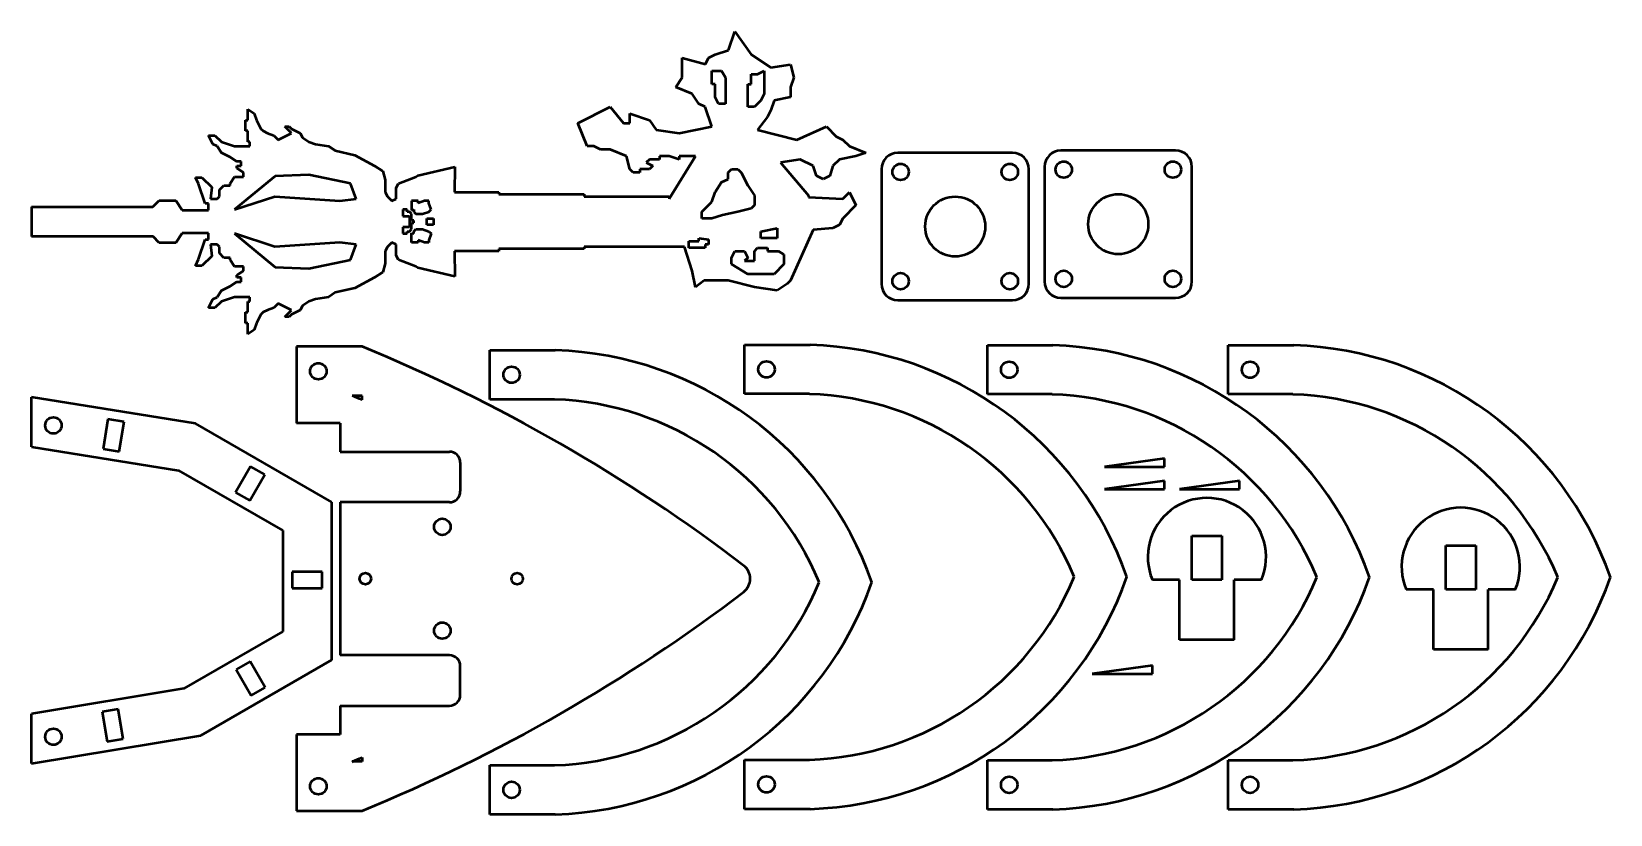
# Model space of a CAD drawing. Header units: millimetres. Extents: x 213 to 503, y 19 to 162.
import ezdxf

# ---------------------------------------------------------------- set-up
doc = ezdxf.new("R2010")
doc.units = ezdxf.units.MM
for name, color, linetype in [('B-PART4_8085COMP', 7, 'Continuous'), ('CAM5', 7, 'Continuous'), ('F-PART1_9085COMP', 7, 'Continuous'), ('F-PART2_8585COMP', 7, 'Continuous'), ('HS-PART2COMP', 7, 'Continuous'), ('HS-PART3COMP', 7, 'Continuous'), ('KEY3COMP', 7, 'Continuous'), ('KYASSPACER_-_コピー', 7, 'Continuous')]:
    doc.layers.add(name, color=color, linetype=linetype)

# ---------------------------------------------------------------- blocks, each defined once
blk = doc.blocks.new('SE')
at = {"layer": 'B-PART4_8085COMP', "color": 7, "linetype": 'Continuous', "lineweight": 50}
for p, q in [((243.41, 90.22), (213.41, 95.03)), ((213.41, 85.92), (213.41, 95.03)), ((227.38, 91.02), (226.51, 85.59)), ((230.35, 90.54), (227.38, 91.02)), ((229.47, 85.11), (230.35, 90.54)), ((268.41, 75.79), (243.41, 90.22)), ((213.41, 85.92), (240.35, 81.6)), ((226.51, 85.59), (229.47, 85.11)), ((240.35, 81.6), (259.41, 70.59)), ((253.54, 82.35), (250.79, 77.59)), ((256.14, 80.85), (253.54, 82.35)), ((253.39, 76.09), (256.14, 80.85)), ((250.79, 77.59), (253.39, 76.09)), ((268.41, 46.92), (268.41, 75.79)), ((259.41, 70.59), (259.41, 52.11)), ((261.16, 63.06), (261.16, 60.06)), ((266.66, 63.06), (261.16, 63.06)), ((266.66, 60.06), (266.66, 63.06)), ((261.16, 60.06), (266.66, 60.06)), ((259.41, 52.11), (241.32, 41.67)), ((244.41, 33.06), (268.41, 46.92)), ((253.47, 46.66), (250.87, 45.16)), ((256.22, 41.9), (253.47, 46.66)), ((250.87, 45.16), (253.62, 40.4)), ((241.32, 41.67), (213.41, 37.06)), ((253.62, 40.4), (256.22, 41.9)), ((229.3, 37.91), (226.34, 37.42)), ((230.2, 32.48), (229.3, 37.91)), ((213.41, 27.94), (213.41, 37.06)), ((226.34, 37.42), (227.24, 31.99)), ((213.41, 27.94), (244.41, 33.06)), ((227.24, 31.99), (230.2, 32.48))]:
    blk.add_line(p, q, dxfattribs=at)
for centre in [(217.41, 89.85), (217.41, 32.85)]:
    blk.add_circle(centre, 1.5, dxfattribs=at)
blk = doc.blocks.new('SE1')
at = {"layer": 'HS-PART2COMP', "color": 7, "linetype": 'Continuous', "lineweight": 50}
for p, q in [((472.45, 59.81), (472.45, 67.86)), ((472.45, 67.86), (477.95, 67.86)), ((477.95, 67.86), (477.95, 59.81)), ((470.2, 59.81), (465.2, 59.81)), ((470.2, 48.81), (470.2, 59.81)), ((477.95, 59.81), (472.45, 59.81)), ((485.2, 59.81), (480.2, 59.81)), ((480.2, 48.81), (480.2, 59.81)), ((480.2, 48.81), (470.2, 48.81))]:
    blk.add_line(p, q, dxfattribs=at)
blk.add_arc((475.2, 63.97), 10.83, 337.3801, 202.6199, dxfattribs=at)
blk = doc.blocks.new('SE2')
at = {"layer": 'HS-PART2COMP', "color": 7, "linetype": 'Continuous', "lineweight": 50}
for p, q in [((425.96, 61.58), (425.96, 69.63)), ((425.96, 69.63), (431.46, 69.63)), ((431.46, 69.63), (431.46, 61.58)), ((423.71, 61.58), (418.71, 61.58)), ((423.71, 50.58), (423.71, 61.58)), ((431.46, 61.58), (425.96, 61.58)), ((438.71, 61.58), (433.71, 61.58)), ((433.71, 50.58), (433.71, 61.58)), ((433.71, 50.58), (423.71, 50.58))]:
    blk.add_line(p, q, dxfattribs=at)
blk.add_arc((428.71, 65.75), 10.83, 337.3801, 202.6199, dxfattribs=at)
blk = doc.blocks.new('SE3')
at = {"layer": 'HS-PART3COMP', "color": 7, "linetype": 'Continuous', "lineweight": 50}
for p, q in [((434.66, 79.7), (423.66, 78.2)), ((423.66, 78.2), (434.66, 78.2)), ((434.66, 78.2), (434.66, 79.7))]:
    blk.add_line(p, q, dxfattribs=at)
blk = doc.blocks.new('SE4')
at = {"layer": 'F-PART1_9085COMP', "color": 7, "linetype": 'Continuous', "lineweight": 50}
for p, q in [((297.35, 103.63), (309.35, 103.63)), ((297.35, 94.63), (297.35, 103.63)), ((309.2, 94.63), (297.35, 94.63)), ((297.35, 27.63), (309.2, 27.63)), ((297.35, 18.63), (297.35, 27.63)), ((309.35, 18.63), (297.35, 18.63))]:
    blk.add_line(p, q, dxfattribs=at)
for centre in [(301.34, 99.13), (301.34, 23.13)]:
    blk.add_circle(centre, 1.5, dxfattribs=at)
for centre, radius, start, end in [((307.35, 40.08), 63.58, 19.3348, 88.2003), ((307.35, 40.08), 54.58, 22.686, 88.0576), ((307.35, 82.18), 54.58, 271.9424, 337.314), ((307.35, 82.18), 63.58, 271.7997, 340.6652)]:
    blk.add_arc(centre, radius, start, end, dxfattribs=at)
blk = doc.blocks.new('SE5')
at = {"layer": 'F-PART1_9085COMP', "color": 7, "linetype": 'Continuous', "lineweight": 50}
for p, q in [((432.62, 104.55), (444.62, 104.55)), ((432.62, 95.55), (432.62, 104.55)), ((444.47, 95.55), (432.62, 95.55)), ((432.62, 28.55), (444.47, 28.55)), ((432.62, 19.55), (432.62, 28.55)), ((444.62, 19.55), (432.62, 19.55))]:
    blk.add_line(p, q, dxfattribs=at)
for centre in [(436.61, 100.05), (436.61, 24.05)]:
    blk.add_circle(centre, 1.5, dxfattribs=at)
for centre, radius, start, end in [((442.62, 41), 63.58, 19.3348, 88.2003), ((442.62, 41), 54.58, 22.686, 88.0576), ((442.62, 83.1), 54.58, 271.9424, 337.314), ((442.62, 83.1), 63.58, 271.7997, 340.6652)]:
    blk.add_arc(centre, radius, start, end, dxfattribs=at)
blk = doc.blocks.new('SE6')
at = {"layer": 'F-PART1_9085COMP', "color": 7, "linetype": 'Continuous', "lineweight": 50}
for p, q in [((388.49, 104.55), (400.49, 104.55)), ((388.49, 95.55), (388.49, 104.55)), ((400.34, 95.55), (388.49, 95.55)), ((388.49, 28.55), (400.34, 28.55)), ((388.49, 19.55), (388.49, 28.55)), ((400.49, 19.55), (388.49, 19.55))]:
    blk.add_line(p, q, dxfattribs=at)
for centre in [(392.49, 100.05), (392.49, 24.05)]:
    blk.add_circle(centre, 1.5, dxfattribs=at)
for centre, radius, start, end in [((398.49, 41), 63.58, 19.3348, 88.2003), ((398.49, 41), 54.58, 22.686, 88.0576), ((398.49, 83.1), 54.58, 271.9424, 337.314), ((398.49, 83.1), 63.58, 271.7997, 340.6652)]:
    blk.add_arc(centre, radius, start, end, dxfattribs=at)
blk = doc.blocks.new('SE7')
at = {"layer": 'F-PART1_9085COMP', "color": 7, "linetype": 'Continuous', "lineweight": 50}
for p, q in [((344.03, 104.62), (356.03, 104.62)), ((344.03, 95.62), (344.03, 104.62)), ((355.89, 95.62), (344.03, 95.62)), ((344.03, 28.62), (355.89, 28.62)), ((344.03, 19.62), (344.03, 28.62)), ((356.03, 19.62), (344.03, 19.62))]:
    blk.add_line(p, q, dxfattribs=at)
for centre in [(348.03, 100.11), (348.03, 24.12)]:
    blk.add_circle(centre, 1.5, dxfattribs=at)
for centre, radius, start, end in [((354.04, 41.06), 63.58, 19.3348, 88.2003), ((354.04, 41.06), 54.58, 22.686, 88.0576), ((354.04, 83.17), 54.58, 271.9424, 337.314), ((354.04, 83.17), 63.58, 271.7997, 340.6652)]:
    blk.add_arc(centre, radius, start, end, dxfattribs=at)
blk = doc.blocks.new('SE8')
at = {"layer": 'HS-PART3COMP', "color": 7, "linetype": 'Continuous', "lineweight": 50}
for p, q in [((420.95, 83.79), (409.95, 82.29)), ((409.95, 82.29), (420.95, 82.29)), ((420.95, 82.29), (420.95, 83.79))]:
    blk.add_line(p, q, dxfattribs=at)
blk = doc.blocks.new('SE9')
at = {"layer": 'HS-PART3COMP', "color": 7, "linetype": 'Continuous', "lineweight": 50}
for p, q in [((420.95, 79.7), (409.95, 78.2)), ((409.95, 78.2), (420.95, 78.2)), ((420.95, 78.2), (420.95, 79.7))]:
    blk.add_line(p, q, dxfattribs=at)
blk = doc.blocks.new('SE10')
at = {"layer": 'HS-PART3COMP', "color": 7, "linetype": 'Continuous', "lineweight": 50}
for p, q in [((418.71, 45.87), (407.71, 44.37)), ((407.71, 44.37), (418.71, 44.37)), ((418.71, 44.37), (418.71, 45.87))]:
    blk.add_line(p, q, dxfattribs=at)
blk = doc.blocks.new('SE11')
at = {"layer": 'F-PART2_8585COMP', "color": 7, "linetype": 'Continuous', "lineweight": 50}
for p, q in [((273.95, 104.29), (261.95, 104.29)), ((261.95, 104.29), (261.95, 90.29)), ((273.95, 95.29), (272.16, 95.29)), ((273.95, 94.53), (273.95, 95.29)), ((269.95, 90.29), (261.95, 90.29)), ((269.95, 90.29), (269.95, 85.04)), ((269.95, 85.04), (289.95, 85.04)), ((291.95, 83.04), (291.95, 77.79)), ((269.95, 75.79), (269.95, 47.79)), ((289.95, 75.79), (269.95, 75.79)), ((289.95, 47.79), (269.95, 47.79)), ((291.95, 40.53), (291.95, 45.79)), ((269.95, 38.53), (269.95, 33.29)), ((269.95, 38.53), (289.95, 38.53)), ((261.95, 33.29), (261.95, 19.29)), ((269.95, 33.29), (261.95, 33.29)), ((273.95, 29.04), (273.95, 28.29)), ((273.95, 28.29), (272.16, 28.29)), ((261.95, 19.29), (273.95, 19.29))]:
    blk.add_line(p, q, dxfattribs=at)
for centre, radius in [((265.94, 99.78), 1.5), ((288.65, 71.29), 1.5), ((274.55, 61.79), 1.05), ((302.35, 61.79), 1.05), ((288.65, 52.29), 1.5), ((265.94, 23.79), 1.5)]:
    blk.add_circle(centre, radius, dxfattribs=at)
for centre, radius, start, end in [((157.43, -179.8), 307.05, 52.6128, 67.6985), ((157.43, -179.8), 298.05, 66.9871, 67.36), ((289.95, 83.04), 2, 0, 90), ((289.95, 77.79), 2, 270, 0), ((342.05, 61.79), 3, 307.3872, 52.6128), ((157.43, 303.37), 307.05, 292.3015, 307.3872), ((289.95, 45.79), 2, 0, 90), ((289.95, 40.53), 2, 270, 0), ((157.43, 303.37), 298.05, 292.64, 293.0129)]:
    blk.add_arc(centre, radius, start, end, dxfattribs=at)
blk = doc.blocks.new('SE12')
at = {"layer": 'KEY3COMP', "color": 7, "linetype": 'Continuous', "lineweight": 50}
for p, q in [((341.08, 158.58), (342.21, 161.97)), ((342.21, 161.97), (345.21, 157.77)), ((332.61, 153.57), (332.61, 157.17)), ((332.61, 157.17), (336.85, 156.03)), ((336.85, 156.03), (337.41, 157.17)), ((337.41, 157.17), (338.61, 157.77)), ((338.61, 157.77), (341.08, 158.58)), ((345.21, 157.77), (348.81, 155.37)), ((331.41, 151.77), (332.61, 153.57)), ((338.01, 154.77), (339.81, 154.77)), ((338.01, 152.37), (338.01, 154.77)), ((339.81, 154.77), (340.51, 153.57)), ((340.51, 153.57), (340.51, 148.77)), ((345.21, 154.17), (346.41, 154.17)), ((345.21, 152.37), (345.21, 154.17)), ((346.41, 154.17), (347.61, 154.77)), ((347.61, 154.77), (347.61, 150.57)), ((348.81, 155.37), (352.41, 155.97)), ((352.41, 155.97), (353.01, 153.57)), ((353.01, 153.57), (352.41, 151.77)), ((334.41, 150.57), (331.41, 151.77)), ((335.61, 148.77), (334.41, 150.57)), ((338.61, 152.37), (338.01, 152.37)), ((338.61, 149.97), (338.61, 152.37)), ((344.61, 152.37), (345.21, 152.37)), ((344.61, 148.17), (344.61, 152.37)), ((347.61, 150.57), (347.01, 149.37)), ((352.41, 151.77), (352.41, 149.97)), ((253.01, 145.77), (253.01, 147.77)), ((253.01, 147.77), (254.21, 146.97)), ((313.49, 145.17), (319.41, 148.17)), ((319.41, 148.17), (321.81, 145.17)), ((336.81, 148.17), (335.61, 148.77)), ((338.01, 144.57), (336.81, 148.17)), ((339.21, 148.77), (338.61, 149.97)), ((340.51, 148.77), (339.21, 148.77)), ((345.81, 148.17), (344.61, 148.17)), ((347.01, 149.37), (345.81, 148.17)), ((348.81, 147.57), (348.21, 146.37)), ((349.41, 149.37), (348.81, 147.57)), ((352.41, 149.97), (349.41, 149.37)), ((252.61, 143.77), (252.61, 145.77)), ((252.61, 145.77), (253.01, 145.77)), ((254.21, 146.97), (254.61, 145.77)), ((254.61, 145.77), (255.41, 144.17)), ((315.21, 140.97), (313.49, 145.17)), ((321.81, 145.17), (323.01, 145.17)), ((323.01, 145.17), (323.01, 146.97)), ((323.01, 146.97), (326.61, 145.77)), ((326.61, 145.77), (327.81, 143.97)), ((348.21, 146.37), (346.41, 143.97)), ((246.61, 141.37), (245.81, 142.97)), ((245.81, 142.97), (247.01, 142.97)), ((247.01, 142.97), (248.21, 141.77)), ((248.21, 141.77), (250.61, 140.97)), ((253.01, 143.77), (252.61, 143.77)), ((253.01, 141.77), (253.01, 143.77)), ((253.41, 141.77), (253.01, 141.77)), ((253.41, 140.97), (253.41, 141.77)), ((255.41, 144.17), (255.81, 143.77)), ((255.81, 143.77), (256.61, 143.37)), ((256.61, 143.37), (257.81, 142.97)), ((257.81, 142.97), (258.61, 142.17)), ((258.61, 142.17), (261.01, 143.37)), ((261.01, 143.37), (259.81, 144.57)), ((259.81, 144.57), (260.61, 144.57)), ((260.61, 144.57), (261.01, 144.17)), ((261.01, 144.17), (262.61, 143.37)), ((262.61, 143.37), (263.01, 142.57)), ((263.01, 142.57), (264.21, 141.77)), ((264.21, 141.77), (265.41, 141.37)), ((327.81, 143.97), (332.01, 143.37)), ((332.01, 143.37), (338.01, 144.57)), ((346.41, 143.97), (353.61, 142.17)), ((353.61, 142.17), (359.01, 144.57)), ((359.01, 144.57), (360.81, 142.77)), ((360.81, 142.77), (362.01, 142.17)), ((362.01, 142.17), (363.21, 140.97)), ((247.41, 140.97), (246.61, 141.37)), ((248.21, 139.77), (247.41, 140.97)), ((249.81, 138.97), (248.21, 139.77)), ((251.01, 138.17), (249.81, 138.97)), ((250.61, 140.97), (253.41, 140.97)), ((265.41, 141.37), (267.81, 140.97)), ((267.81, 140.97), (269.01, 140.17)), ((269.01, 140.17), (272.61, 139.37)), ((272.61, 139.37), (276.21, 137.37)), ((316.41, 140.97), (315.21, 140.97)), ((317.61, 140.37), (316.41, 140.97)), ((319.41, 140.37), (317.61, 140.37)), ((322.41, 139.17), (319.41, 140.37)), ((323.01, 136.77), (322.41, 139.17)), ((330.21, 139.17), (328.41, 139.17)), ((328.41, 139.17), (328.41, 138.57)), ((330.21, 131.37), (335.01, 139.17)), ((332.01, 138.57), (330.21, 139.17)), ((335.01, 139.17), (332.01, 139.17)), ((332.01, 139.17), (332.01, 138.57)), ((364.41, 139.17), (361.41, 138.57)), ((363.21, 140.97), (366.21, 139.77)), ((366.21, 139.77), (364.41, 139.17)), ((251.81, 138.17), (251.01, 138.17)), ((251.01, 136.97), (251.01, 137.37)), ((251.01, 137.37), (251.81, 137.37)), ((252.21, 136.17), (251.01, 136.97)), ((251.81, 137.37), (251.81, 138.17)), ((252.21, 135.37), (252.21, 136.17)), ((276.21, 137.37), (277.76, 136.42)), ((277.76, 136.42), (278.21, 134.82)), ((284.15, 135.64), (290.97, 137.22)), ((290.97, 137.22), (290.91, 132.57)), ((323.61, 136.17), (323.01, 136.77)), ((324.81, 136.17), (323.61, 136.17)), ((326.61, 136.77), (324.81, 136.77)), ((324.81, 136.77), (324.81, 136.17)), ((326.61, 138.57), (326.01, 137.97)), ((326.01, 137.97), (327.21, 137.37)), ((328.41, 138.57), (326.61, 138.57)), ((327.21, 137.37), (326.61, 136.77)), ((341.01, 136.17), (341.61, 136.77)), ((341.01, 134.97), (341.01, 136.17)), ((341.61, 136.77), (342.81, 136.77)), ((342.81, 136.77), (343.41, 136.17)), ((343.41, 136.17), (344.61, 133.77)), ((354.21, 138.57), (350.61, 137.97)), ((350.61, 137.97), (355.71, 131.97)), ((356.61, 137.37), (354.21, 138.57)), ((357.21, 135.57), (356.61, 137.37)), ((360.21, 137.37), (359.61, 135.57)), ((361.41, 138.57), (360.21, 137.37)), ((244.01, 134.07), (243.41, 135.27)), ((243.41, 135.27), (244.61, 135.27)), ((245.21, 130.47), (244.01, 134.07)), ((244.61, 135.27), (246.41, 133.47)), ((246.41, 133.47), (246.21, 131.37)), ((247.81, 132.97), (248.61, 133.77)), ((248.61, 133.77), (249.81, 133.77)), ((249.81, 134.17), (250.61, 135.37)), ((249.81, 133.77), (249.81, 134.17)), ((258.02, 135.47), (250.61, 129.37)), ((250.61, 135.37), (252.21, 135.37)), ((264.21, 135.77), (258.02, 135.47)), ((271.81, 134.17), (264.21, 135.77)), ((272.84, 131.37), (271.81, 134.17)), ((278.21, 134.82), (278.21, 132.57)), ((280.21, 133.37), (280.61, 134.17)), ((280.21, 131.37), (280.21, 133.37)), ((280.61, 134.17), (283.81, 135.37)), ((283.81, 135.37), (284.15, 135.64)), ((338.61, 132.57), (339.81, 134.37)), ((339.81, 134.37), (341.01, 134.97)), ((344.61, 133.77), (345.81, 131.97)), ((358.41, 134.97), (357.21, 135.57)), ((359.61, 135.57), (358.41, 134.97)), ((235.61, 129.87), (236.81, 131.07)), ((236.81, 131.07), (239.81, 131.07)), ((239.81, 131.07), (241.01, 129.27)), ((245.81, 130.47), (245.21, 130.47)), ((245.81, 129.27), (245.81, 130.47)), ((246.21, 131.37), (247.41, 131.37)), ((247.41, 131.37), (247.81, 131.77)), ((247.81, 131.77), (247.81, 132.97)), ((250.61, 129.37), (257.95, 131.77)), ((257.95, 131.77), (269.88, 130.97)), ((269.88, 130.97), (272.84, 131.37)), ((278.21, 132.57), (278.61, 131.77)), ((278.61, 131.77), (279.41, 130.97)), ((279.41, 130.97), (280.21, 131.37)), ((283.01, 130.97), (283.01, 129.29)), ((284.21, 130.97), (283.01, 130.97)), ((284.21, 130.57), (284.21, 130.97)), ((285.41, 130.97), (284.21, 130.57)), ((286.21, 130.97), (285.41, 130.97)), ((286.21, 130.57), (286.21, 130.97)), ((286.61, 129.37), (286.21, 130.57)), ((290.91, 132.57), (299.01, 132.57)), ((299.01, 132.57), (299.01, 132.17)), ((299.01, 132.17), (314.61, 132.17)), ((314.61, 132.17), (314.61, 131.77)), ((314.61, 131.77), (330.21, 131.77)), ((330.21, 131.77), (330.21, 131.37)), ((336.21, 128.97), (338.01, 130.77)), ((338.01, 130.77), (338.61, 132.57)), ((345.81, 130.17), (345.21, 129.57)), ((345.81, 131.97), (345.81, 130.17)), ((355.71, 131.97), (355.71, 131.67)), ((355.71, 131.67), (362.01, 131.37)), ((362.01, 131.37), (363.21, 132.57)), ((364.41, 130.17), (362.01, 127.77)), ((363.21, 132.57), (364.41, 130.17)), ((213.41, 129.87), (235.61, 129.87)), ((213.41, 129.87), (213.41, 124.42)), ((241.01, 129.27), (245.81, 129.27)), ((281.41, 129.37), (281.41, 128.17)), ((282.21, 129.37), (281.41, 129.37)), ((281.41, 128.17), (282.61, 128.17)), ((282.21, 128.97), (282.21, 129.37)), ((282.61, 128.97), (282.21, 128.97)), ((283.01, 128.57), (282.61, 128.97)), ((282.61, 128.17), (282.61, 126.17)), ((283.01, 129.29), (283.41, 129.37)), ((283.01, 127.37), (283.01, 128.57)), ((283.41, 127.37), (283.01, 127.37)), ((283.41, 129.37), (283.41, 128.97)), ((283.41, 128.97), (283.81, 128.57)), ((283.41, 126.97), (283.41, 127.37)), ((283.81, 128.57), (285.01, 128.57)), ((285.01, 128.57), (286.21, 128.97)), ((285.81, 127.77), (287.01, 127.77)), ((285.81, 126.57), (285.81, 127.77)), ((286.21, 128.97), (286.61, 129.37)), ((287.01, 127.77), (287.01, 126.57)), ((336.21, 127.77), (336.21, 128.97)), ((338.01, 127.77), (336.21, 127.77)), ((339.95, 128.37), (338.01, 127.77)), ((342.81, 128.97), (339.95, 128.37)), ((345.21, 129.57), (342.81, 128.97)), ((362.01, 127.77), (361.41, 126.57)), ((235.66, 124.42), (213.41, 124.42)), ((236.81, 123.27), (235.66, 124.42)), ((241.01, 125.07), (239.81, 123.27)), ((245.81, 125.07), (241.01, 125.07)), ((245.81, 123.87), (245.81, 125.07)), ((250.61, 124.97), (258.02, 118.86)), ((257.95, 122.57), (250.61, 124.97)), ((281.41, 126.17), (281.41, 124.97)), ((282.61, 126.17), (281.41, 126.17)), ((281.41, 124.97), (282.21, 124.97)), ((282.21, 124.97), (282.21, 125.37)), ((282.21, 125.37), (282.61, 125.37)), ((282.61, 125.37), (283.01, 125.77)), ((283.01, 126.97), (283.41, 126.97)), ((283.01, 125.77), (283.01, 126.97)), ((283.01, 125.05), (283.41, 124.97)), ((283.01, 123.37), (283.01, 125.05)), ((283.41, 125.37), (283.81, 125.77)), ((283.41, 124.97), (283.41, 125.37)), ((283.81, 125.77), (285.01, 125.77)), ((285.01, 125.77), (286.21, 125.37)), ((287.01, 126.57), (285.81, 126.57)), ((286.21, 125.37), (286.61, 124.97)), ((286.61, 124.97), (286.21, 123.77)), ((347.01, 125.37), (350.01, 125.97)), ((347.01, 124.17), (347.01, 125.37)), ((350.01, 125.97), (350.01, 124.17)), ((356.61, 125.67), (352.41, 116.37)), ((360.21, 125.97), (356.61, 125.67)), ((361.41, 126.57), (360.21, 125.97)), ((239.81, 123.27), (236.81, 123.27)), ((244.01, 120.27), (245.21, 123.87)), ((245.21, 123.87), (245.81, 123.87)), ((247.41, 122.97), (246.21, 122.97)), ((246.21, 122.97), (246.41, 120.87)), ((247.81, 122.57), (247.41, 122.97)), ((247.81, 121.37), (247.81, 122.57)), ((269.88, 123.37), (257.95, 122.57)), ((272.84, 122.97), (269.88, 123.37)), ((271.81, 120.17), (272.84, 122.97)), ((278.61, 122.57), (278.21, 121.77)), ((278.21, 121.77), (278.21, 119.52)), ((279.41, 123.37), (278.61, 122.57)), ((280.21, 122.97), (279.41, 123.37)), ((280.21, 120.97), (280.21, 122.97)), ((284.21, 123.37), (283.01, 123.37)), ((284.21, 123.77), (284.21, 123.37)), ((285.41, 123.37), (284.21, 123.77)), ((286.21, 123.37), (285.41, 123.37)), ((286.21, 123.77), (286.21, 123.37)), ((299.01, 121.77), (290.91, 121.77)), ((290.91, 121.77), (290.97, 117.12)), ((314.61, 122.17), (299.01, 122.17)), ((299.01, 122.17), (299.01, 121.77)), ((333.01, 122.57), (314.61, 122.57)), ((314.61, 122.57), (314.61, 122.17)), ((334.41, 118.17), (333.01, 122.57)), ((333.81, 123.57), (335.61, 123.57)), ((333.81, 122.37), (333.81, 123.57)), ((336.81, 122.37), (333.81, 122.37)), ((335.61, 124.17), (337.41, 123.87)), ((335.61, 123.57), (335.61, 124.17)), ((336.81, 122.97), (336.81, 122.37)), ((337.41, 122.97), (336.81, 122.97)), ((337.41, 123.87), (337.41, 122.97)), ((341.61, 120.57), (342.21, 121.77)), ((342.21, 121.77), (344.01, 121.77)), ((344.01, 121.77), (344.61, 120.57)), ((345.81, 121.77), (346.41, 122.37)), ((345.81, 119.97), (345.81, 121.77)), ((346.41, 122.37), (348.21, 122.37)), ((350.01, 124.17), (347.01, 124.17)), ((348.21, 122.37), (348.21, 121.77)), ((348.21, 121.77), (350.24, 121.77)), ((350.24, 121.77), (351.21, 121.17)), ((243.41, 119.07), (244.01, 120.27)), ((244.61, 119.07), (243.41, 119.07)), ((246.41, 120.87), (244.61, 119.07)), ((248.61, 120.57), (247.81, 121.37)), ((249.81, 120.57), (248.61, 120.57)), ((249.81, 120.17), (249.81, 120.57)), ((250.61, 118.97), (249.81, 120.17)), ((252.21, 118.97), (250.61, 118.97)), ((252.21, 118.17), (252.21, 118.97)), ((258.02, 118.86), (264.21, 118.57)), ((264.21, 118.57), (271.81, 120.17)), ((278.21, 119.52), (277.76, 117.92)), ((280.61, 120.17), (280.21, 120.97)), ((283.81, 118.97), (280.61, 120.17)), ((284.15, 118.69), (283.81, 118.97)), ((290.97, 117.12), (284.15, 118.69)), ((341.61, 119.37), (341.61, 120.57)), ((344.61, 117.57), (341.61, 119.37)), ((344.61, 120.57), (344.01, 119.97)), ((344.01, 119.97), (345.81, 119.97)), ((351.21, 119.37), (349.41, 117.57)), ((351.21, 121.17), (351.21, 119.37)), ((249.81, 115.37), (251.01, 116.17)), ((251.01, 117.37), (252.21, 118.17)), ((251.01, 116.97), (251.01, 117.37)), ((251.81, 116.97), (251.01, 116.97)), ((251.01, 116.17), (251.81, 116.17)), ((251.81, 116.17), (251.81, 116.97)), ((276.21, 116.97), (272.61, 114.97)), ((277.76, 117.92), (276.21, 116.97)), ((335.01, 115.17), (334.41, 118.17)), ((336.64, 116.37), (335.01, 115.17)), ((341.01, 116.37), (336.64, 116.37)), ((345.81, 115.17), (341.01, 116.37)), ((349.41, 117.57), (344.61, 117.57)), ((351.81, 115.77), (350.01, 114.57)), ((352.41, 116.37), (351.81, 115.77)), ((245.81, 111.37), (246.61, 112.97)), ((246.61, 112.97), (247.41, 113.37)), ((247.41, 113.37), (248.21, 114.57)), ((248.21, 114.57), (249.81, 115.37)), ((250.61, 113.37), (248.21, 112.57)), ((253.41, 113.37), (250.61, 113.37)), ((253.41, 112.57), (253.41, 113.37)), ((265.41, 112.97), (264.21, 112.57)), ((267.81, 113.37), (265.41, 112.97)), ((269.01, 114.17), (267.81, 113.37)), ((272.61, 114.97), (269.01, 114.17)), ((350.01, 114.57), (345.81, 115.17)), ((247.01, 111.37), (245.81, 111.37)), ((248.21, 112.57), (247.01, 111.37)), ((252.61, 108.57), (252.61, 110.57)), ((252.61, 110.57), (253.01, 110.57)), ((253.01, 110.57), (253.01, 112.57)), ((253.01, 112.57), (253.41, 112.57)), ((255.41, 110.17), (254.61, 108.57)), ((255.81, 110.57), (255.41, 110.17)), ((256.61, 110.97), (255.81, 110.57)), ((257.81, 111.37), (256.61, 110.97)), ((258.61, 112.17), (257.81, 111.37)), ((261.01, 110.97), (258.61, 112.17)), ((259.81, 109.77), (261.01, 110.97)), ((261.01, 110.17), (260.61, 109.77)), ((262.61, 110.97), (261.01, 110.17)), ((263.01, 111.77), (262.61, 110.97)), ((264.21, 112.57), (263.01, 111.77)), ((253.01, 108.57), (252.61, 108.57)), ((253.01, 106.57), (253.01, 108.57)), ((254.21, 107.37), (253.01, 106.57)), ((254.61, 108.57), (254.21, 107.37)), ((260.61, 109.77), (259.81, 109.77))]:
    blk.add_line(p, q, dxfattribs=at)
blk = doc.blocks.new('SE13')
at = {"layer": 'KYASSPACER_-_コピー', "color": 7, "linetype": 'Continuous', "lineweight": 50}
for p, q in [((393.1, 139.77), (372.1, 139.77)), ((369.1, 136.77), (369.1, 115.77)), ((396.1, 115.77), (396.1, 136.77)), ((372.1, 112.77), (393.1, 112.77))]:
    blk.add_line(p, q, dxfattribs=at)
for centre, radius in [((372.6, 136.27), 1.5), ((392.6, 136.27), 1.5), ((382.6, 126.27), 5.5), ((372.6, 116.27), 1.5), ((392.6, 116.27), 1.5)]:
    blk.add_circle(centre, radius, dxfattribs=at)
for centre, start, end in [((372.1, 136.77), 90, 180), ((393.1, 136.77), 0, 90), ((372.1, 115.77), 180, 270), ((393.1, 115.77), 270, 0)]:
    blk.add_arc(centre, 3, start, end, dxfattribs=at)
blk = doc.blocks.new('SE14')
at = {"layer": 'KYASSPACER_-_コピー', "color": 7, "linetype": 'Continuous', "lineweight": 50}
for p, q in [((422.97, 140.2), (401.97, 140.2)), ((398.97, 137.2), (398.97, 116.2)), ((425.97, 116.2), (425.97, 137.2)), ((401.97, 113.2), (422.97, 113.2))]:
    blk.add_line(p, q, dxfattribs=at)
for centre, radius in [((402.47, 136.7), 1.5), ((422.47, 136.7), 1.5), ((412.47, 126.7), 5.5), ((402.47, 116.7), 1.5), ((422.47, 116.7), 1.5)]:
    blk.add_circle(centre, radius, dxfattribs=at)
for centre, start, end in [((401.97, 137.2), 90, 180), ((422.97, 137.2), 0, 90), ((401.97, 116.2), 180, 270), ((422.97, 116.2), 270, 0)]:
    blk.add_arc(centre, 3, start, end, dxfattribs=at)

msp = doc.modelspace()

# ---------------------------------------------------------------- block references
at = {"layer": 'CAM5'}
for name in ['SE12', 'SE13', 'SE14', 'SE11', 'SE7', 'SE6', 'SE5', 'SE4', 'SE', 'SE8', 'SE9', 'SE3', 'SE2', 'SE1', 'SE10']:
    msp.add_blockref(name, (0, 0), dxfattribs=at)

doc.saveas('drawing.dxf')
